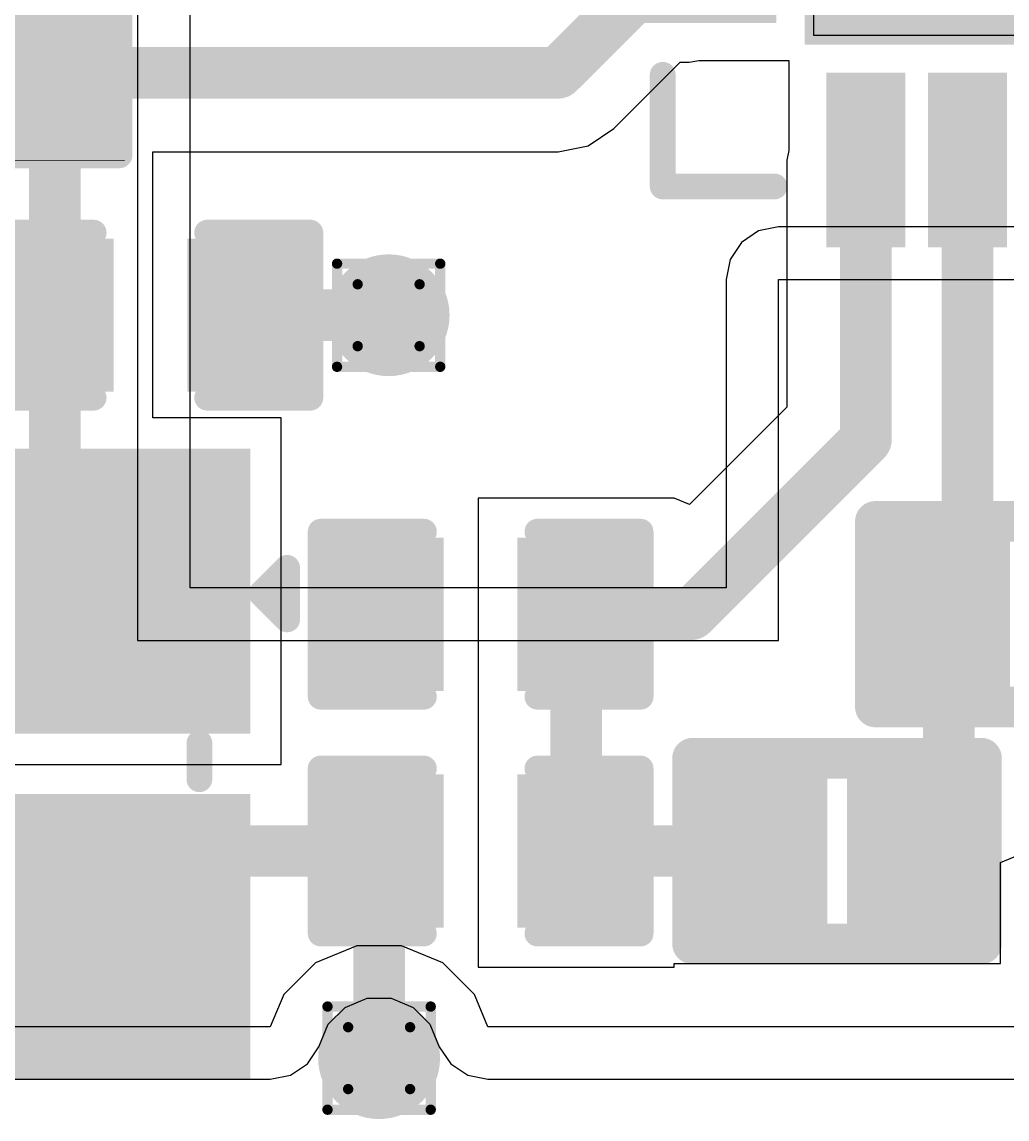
# Model space of a CAD drawing. Header units: inches. Extents: x 0 to 355, y -10 to 78.
# Drawn here: x 33.26 to 38.11, y 2.55 to 7.95 of the extents above; entities that cross this region are included whole.
import ezdxf

# ---------------------------------------------------------------- set-up
doc = ezdxf.new("R2010")
doc.units = ezdxf.units.IN
for name, color, linetype in [('Bottom Layer', 5, 'Continuous'), ('Bottom Solder', 6, 'Continuous'), ('Drill Drawing', 1, 'Continuous'), ('Pad Holes', 156, 'Continuous'), ('Top Layer', 1, 'Continuous'), ('Top Overlay', 2, 'Continuous'), ('Top Paste', 8, 'Continuous'), ('Top Solder', 216, 'Continuous'), ('Via Holes', 16, 'Continuous')]:
    doc.layers.add(name, color=color, linetype=linetype)

# ---------------------------------------------------------------- blocks, each defined once
blk = doc.blocks.new('SMD3225_4P_16')
at = {"layer": 'Top Layer'}
for points in [[(-1.80000021, 1.45000091), (-0.4000004699999999, 1.45000091), (-0.4000004699999999, 0.25000077), (-1.80000021, 0.25000077)], [(0.4000004699999999, 1.45000091), (1.80000021, 1.45000091), (1.80000021, 0.25000077), (0.4000004699999999, 0.25000077)], [(-1.80000021, -0.24999823), (-0.4000004699999999, -0.24999823), (-0.4000004699999999, -1.44999837), (-1.80000021, -1.44999837)], [(0.4000004699999999, -0.24999823), (1.80000021, -0.24999823), (1.80000021, -1.44999837), (0.4000004699999999, -1.44999837)]]:
    blk.add_hatch(color=1, dxfattribs=at).paths.add_polyline_path(points)
at = {"layer": 'Top Paste'}
for points in [[(-1.80000021, 1.45000091), (-0.4000004699999999, 1.45000091), (-0.4000004699999999, 0.25000077), (-1.80000021, 0.25000077)], [(0.4000004699999999, 1.45000091), (1.80000021, 1.45000091), (1.80000021, 0.25000077), (0.4000004699999999, 0.25000077)], [(-1.80000021, -0.24999823), (-0.4000004699999999, -0.24999823), (-0.4000004699999999, -1.44999837), (-1.80000021, -1.44999837)], [(0.4000004699999999, -0.24999823), (1.80000021, -0.24999823), (1.80000021, -1.44999837), (0.4000004699999999, -1.44999837)]]:
    blk.add_hatch(color=8, dxfattribs=at).paths.add_polyline_path(points)
at = {"layer": 'Top Solder'}
for points in [[(-1.90160021, 1.55160091), (-0.29840047, 1.55160091), (-0.29840047, 0.14840077), (-1.90160021, 0.14840077)], [(0.29840047, 1.55160091), (1.90160021, 1.55160091), (1.90160021, 0.14840077), (0.29840047, 0.14840077)], [(-1.90160021, -0.14839823), (-0.29840047, -0.14839823), (-0.29840047, -1.55159837), (-1.90160021, -1.55159837)], [(0.29840047, -0.14839823), (1.90160021, -0.14839823), (1.90160021, -1.55159837), (0.29840047, -1.55159837)]]:
    blk.add_hatch(color=216, dxfattribs=at).paths.add_polyline_path(points)
at = {"layer": 'Top Overlay', "const_width": 0.127}
for points in [[(0.1778, 1.2954), (-0.2032, 1.2954)], [(-1.651, 0.0762), (-1.651, -0.1016)], [(1.651, 0.0762), (1.651, -0.1016)], [(-2.0828, -0.7111999999999999), (-2.0828, -0.9652)], [(-1.9558, -0.8382), (-2.0828, -0.7111999999999999)], [(-1.9558, -0.8382), (-2.0828, -0.9652)], [(0.1778, -1.29539746), (-0.2032, -1.29539746)]]:
    blk.add_lwpolyline(points, dxfattribs=at)
at = {"layer": 'Top Overlay', "const_width": 0.0635}
for points in [[(-0.23495, 1.2954, 1), (-0.17145, 1.2954, 1)], [(0.14605, 1.2954, 1), (0.20955, 1.2954, 1)], [(-1.68275, 0.0762, 1), (-1.61925, 0.0762, 1)], [(1.61925, 0.0762, 1), (1.68275, 0.0762, 1)], [(-1.68275, -0.1016, 1), (-1.61925, -0.1016, 1)], [(1.61925, -0.1016, 1), (1.68275, -0.1016, 1)], [(-2.11455, -0.7111999999999999, 1), (-2.05105, -0.7111999999999999, 1)], [(-2.11455, -0.7111999999999999, 1), (-2.05105, -0.7111999999999999, 1)], [(-1.98755, -0.8382, 1), (-1.92405, -0.8382, 1)], [(-1.98755, -0.8382, 1), (-1.92405, -0.8382, 1)], [(-2.11455, -0.9652, 1), (-2.05105, -0.9652, 1)], [(-2.11455, -0.9652, 1), (-2.05105, -0.9652, 1)], [(-0.23495, -1.29539746, 1), (-0.17145, -1.29539746, 1)], [(0.14605, -1.29539746, 1), (0.20955, -1.29539746, 1)]]:
    blk.add_lwpolyline(points, format="xyb", close=True, dxfattribs=at)
blk = doc.blocks.new('20_QFN__4_4__18')
at = {"layer": 'Bottom Layer'}
h = blk.add_hatch(color=5, dxfattribs=at)
edge = h.paths.add_edge_path()
edge.add_arc((0, 0.9499980999999998), 0.1999996, 0, 360)
h = blk.add_hatch(color=5, dxfattribs=at)
edge = h.paths.add_edge_path()
edge.add_arc((-0.9499980999999998, 2.54e-06), 0.1999996, 0, 360)
h = blk.add_hatch(color=5, dxfattribs=at)
edge = h.paths.add_edge_path()
edge.add_arc((0, 0), 0.1999996, 0, 360)
h = blk.add_hatch(color=5, dxfattribs=at)
edge = h.paths.add_edge_path()
edge.add_arc((0.9499980999999998, 0), 0.1999996, 0, 360)
h = blk.add_hatch(color=5, dxfattribs=at)
edge = h.paths.add_edge_path()
edge.add_arc((0, -0.94999556), 0.1999996, 0, 360)
at = {"layer": 'Bottom Solder'}
h = blk.add_hatch(color=6, dxfattribs=at)
edge = h.paths.add_edge_path()
edge.add_arc((0, 0.9499980999999998), 0.3015996, 0, 360)
h = blk.add_hatch(color=6, dxfattribs=at)
edge = h.paths.add_edge_path()
edge.add_arc((-0.9499980999999998, 2.54e-06), 0.3015996, 0, 360)
h = blk.add_hatch(color=6, dxfattribs=at)
edge = h.paths.add_edge_path()
edge.add_arc((0, 0), 0.3015996, 0, 360)
h = blk.add_hatch(color=6, dxfattribs=at)
edge = h.paths.add_edge_path()
edge.add_arc((0.9499980999999998, 0), 0.3015996, 0, 360)
h = blk.add_hatch(color=6, dxfattribs=at)
edge = h.paths.add_edge_path()
edge.add_arc((0, -0.94999556), 0.3015996, 0, 360)
at = {"layer": 'Pad Holes'}
h = blk.add_hatch(color=7, dxfattribs=at)
edge = h.paths.add_edge_path()
edge.add_arc((0, 0.9499980999999998), 0.0999998, 0, 360)
h = blk.add_hatch(color=7, dxfattribs=at)
edge = h.paths.add_edge_path()
edge.add_arc((-0.9499980999999998, 2.54e-06), 0.0999998, 0, 360)
h = blk.add_hatch(color=7, dxfattribs=at)
edge = h.paths.add_edge_path()
edge.add_arc((0, 0), 0.0999998, 0, 360)
h = blk.add_hatch(color=7, dxfattribs=at)
edge = h.paths.add_edge_path()
edge.add_arc((0.9499980999999998, 0), 0.0999998, 0, 360)
h = blk.add_hatch(color=7, dxfattribs=at)
edge = h.paths.add_edge_path()
edge.add_arc((0, -0.94999556), 0.0999998, 0, 360)
at = {"layer": 'Top Layer'}
for points in [[(-1.12500029, 1.51000079), (-1.12500029, 2.23000189), (-0.8750007900000001, 2.23000189), (-0.8750007900000001, 1.51000079)], [(-0.6249987499999998, 1.51000079), (-0.62499875, 2.23000189), (-0.3749992500000001, 2.23000189), (-0.3749992499999999, 1.51000079)], [(-0.1249997499999999, 1.51000079), (-0.1249997500000001, 2.23000189), (0.1249997499999999, 2.23000189), (0.1249997500000001, 1.51000079)], [(0.3749992500000001, 1.51000079), (0.3749992499999999, 2.23000189), (0.6249987499999998, 2.23000189), (0.62499875, 1.51000079)], [(0.8750007900000001, 1.51000079), (0.8750007900000001, 2.23000189), (1.12500029, 2.23000189), (1.12500029, 1.51000079)], [(-1.20000014, 1.20000268), (1.20000014, 1.20000268), (1.20000014, -1.1999976), (-1.20000014, -1.1999976)], [(-2.22999935, 1.12500283), (-1.50999825, 1.12500283), (-1.50999825, 0.87500333), (-2.22999935, 0.87500333)], [(1.50999825, 1.12500283), (2.22999935, 1.12500283), (2.22999935, 0.87500333), (1.50999825, 0.87500333)], [(-2.22999935, 0.6250012899999999), (-1.50999825, 0.6250012899999999), (-1.50999825, 0.37500179), (-2.22999935, 0.37500179)], [(1.50999825, 0.6250012899999999), (2.22999935, 0.6250012899999999), (2.22999935, 0.37500179), (1.50999825, 0.37500179)], [(-2.22999935, 0.12500229), (-1.50999825, 0.12500229), (-1.50999825, -0.12499721), (-2.22999935, -0.12499721)], [(1.50999825, 0.12500229), (2.22999935, 0.12500229), (2.22999935, -0.12499721), (1.50999825, -0.12499721)], [(-2.22999935, -0.37499671), (-1.50999825, -0.37499671), (-1.50999825, -0.6249962099999999), (-2.22999935, -0.6249962099999999)], [(1.50999825, -0.37499671), (2.22999935, -0.37499671), (2.22999935, -0.6249962099999999), (1.50999825, -0.6249962099999999)], [(-2.22999935, -0.87499825), (-1.50999825, -0.87499825), (-1.50999825, -1.12499775), (-2.22999935, -1.12499775)], [(1.50999825, -0.87499825), (2.22999935, -0.87499825), (2.22999935, -1.12499775), (1.50999825, -1.12499775)], [(-1.12500029, -2.22999681), (-1.12500029, -1.50999571), (-0.8750007900000001, -1.50999571), (-0.8750007900000001, -2.22999681)], [(-0.6249987499999998, -2.22999681), (-0.62499875, -1.50999571), (-0.3749992500000001, -1.50999571), (-0.3749992499999999, -2.22999681)], [(-0.1249997499999999, -2.22999681), (-0.1249997500000001, -1.50999571), (0.1249997499999999, -1.50999571), (0.1249997500000001, -2.22999681)], [(0.3749992500000001, -2.22999681), (0.3749992499999999, -1.50999571), (0.6249987499999998, -1.50999571), (0.62499875, -2.22999681)], [(0.8750007900000001, -2.22999681), (0.8750007900000001, -1.50999571), (1.12500029, -1.50999571), (1.12500029, -2.22999681)]]:
    blk.add_hatch(color=1, dxfattribs=at).paths.add_polyline_path(points)
at = {"layer": 'Top Paste'}
for points in [[(-1.12500029, 1.51000079), (-1.12500029, 2.23000189), (-0.8750007900000001, 2.23000189), (-0.8750007900000001, 1.51000079)], [(-0.6249987499999998, 1.51000079), (-0.62499875, 2.23000189), (-0.3749992500000001, 2.23000189), (-0.3749992499999999, 1.51000079)], [(-0.1249997499999999, 1.51000079), (-0.1249997500000001, 2.23000189), (0.1249997499999999, 2.23000189), (0.1249997500000001, 1.51000079)], [(0.3749992500000001, 1.51000079), (0.3749992499999999, 2.23000189), (0.6249987499999998, 2.23000189), (0.62499875, 1.51000079)], [(0.8750007900000001, 1.51000079), (0.8750007900000001, 2.23000189), (1.12500029, 2.23000189), (1.12500029, 1.51000079)], [(-2.22999935, 1.12500283), (-1.50999825, 1.12500283), (-1.50999825, 0.87500333), (-2.22999935, 0.87500333)], [(1.50999825, 1.12500283), (2.22999935, 1.12500283), (2.22999935, 0.87500333), (1.50999825, 0.87500333)], [(-2.22999935, 0.6250012899999999), (-1.50999825, 0.6250012899999999), (-1.50999825, 0.37500179), (-2.22999935, 0.37500179)], [(1.50999825, 0.6250012899999999), (2.22999935, 0.6250012899999999), (2.22999935, 0.37500179), (1.50999825, 0.37500179)], [(-2.22999935, 0.12500229), (-1.50999825, 0.12500229), (-1.50999825, -0.12499721), (-2.22999935, -0.12499721)], [(1.50999825, 0.12500229), (2.22999935, 0.12500229), (2.22999935, -0.12499721), (1.50999825, -0.12499721)], [(-2.22999935, -0.37499671), (-1.50999825, -0.37499671), (-1.50999825, -0.6249962099999999), (-2.22999935, -0.6249962099999999)], [(1.50999825, -0.37499671), (2.22999935, -0.37499671), (2.22999935, -0.6249962099999999), (1.50999825, -0.6249962099999999)], [(-2.22999935, -0.87499825), (-1.50999825, -0.87499825), (-1.50999825, -1.12499775), (-2.22999935, -1.12499775)], [(1.50999825, -0.87499825), (2.22999935, -0.87499825), (2.22999935, -1.12499775), (1.50999825, -1.12499775)], [(-1.12500029, -2.22999681), (-1.12500029, -1.50999571), (-0.8750007900000001, -1.50999571), (-0.8750007900000001, -2.22999681)], [(-0.6249987499999998, -2.22999681), (-0.62499875, -1.50999571), (-0.3749992500000001, -1.50999571), (-0.3749992499999999, -2.22999681)], [(-0.1249997499999999, -2.22999681), (-0.1249997500000001, -1.50999571), (0.1249997499999999, -1.50999571), (0.1249997500000001, -2.22999681)], [(0.3749992500000001, -2.22999681), (0.3749992499999999, -1.50999571), (0.6249987499999998, -1.50999571), (0.62499875, -2.22999681)], [(0.8750007900000001, -2.22999681), (0.8750007900000001, -1.50999571), (1.12500029, -1.50999571), (1.12500029, -2.22999681)]]:
    blk.add_hatch(color=8, dxfattribs=at).paths.add_polyline_path(points)
at = {"layer": 'Top Solder'}
for points in [[(-1.19500015, 1.44000093), (-1.19500015, 2.30000175), (-0.8050009299999998, 2.30000175), (-0.8050009299999998, 1.44000093)], [(-0.69499861, 1.44000093), (-0.69499861, 2.30000175), (-0.30499939, 2.30000175), (-0.3049993899999999, 1.44000093)], [(-0.1949996099999999, 1.44000093), (-0.1949996100000001, 2.30000175), (0.1949996099999999, 2.30000175), (0.1949996100000001, 1.44000093)], [(0.30499939, 1.44000093), (0.3049993899999999, 2.30000175), (0.69499861, 2.30000175), (0.69499861, 1.44000093)], [(0.8050009299999998, 1.44000093), (0.8050009299999998, 2.30000175), (1.19500015, 2.30000175), (1.19500015, 1.44000093)], [(-1.30160014, 1.30160268), (1.30160014, 1.30160268), (1.30160014, -1.3015976), (-1.30160014, -1.3015976)], [(-2.29999921, 1.19500269), (-1.43999839, 1.19500269), (-1.43999839, 0.8050034699999999), (-2.29999921, 0.8050034699999999)], [(1.43999839, 1.19500269), (2.29999921, 1.19500269), (2.29999921, 0.8050034699999999), (1.43999839, 0.8050034699999999)], [(-2.29999921, 0.69500115), (-1.43999839, 0.69500115), (-1.43999839, 0.30500193), (-2.29999921, 0.30500193)], [(1.43999839, 0.69500115), (2.29999921, 0.69500115), (2.29999921, 0.30500193), (1.43999839, 0.30500193)], [(-2.29999921, 0.19500215), (-1.43999839, 0.19500215), (-1.43999839, -0.19499707), (-2.29999921, -0.19499707)], [(1.43999839, 0.19500215), (2.29999921, 0.19500215), (2.29999921, -0.19499707), (1.43999839, -0.19499707)], [(-2.29999921, -0.30499685), (-1.43999839, -0.30499685), (-1.43999839, -0.69499607), (-2.29999921, -0.69499607)], [(1.43999839, -0.30499685), (2.29999921, -0.30499685), (2.29999921, -0.69499607), (1.43999839, -0.69499607)], [(-2.29999921, -0.80499839), (-1.43999839, -0.80499839), (-1.43999839, -1.19499761), (-2.29999921, -1.19499761)], [(1.43999839, -0.80499839), (2.29999921, -0.80499839), (2.29999921, -1.19499761), (1.43999839, -1.19499761)], [(-1.19500015, -2.29999667), (-1.19500015, -1.43999585), (-0.8050009299999998, -1.43999585), (-0.8050009299999998, -2.29999667)], [(-0.69499861, -2.29999667), (-0.69499861, -1.43999585), (-0.30499939, -1.43999585), (-0.3049993899999999, -2.29999667)], [(-0.1949996099999999, -2.29999667), (-0.1949996100000001, -1.43999585), (0.1949996099999999, -1.43999585), (0.1949996100000001, -2.29999667)], [(0.30499939, -2.29999667), (0.3049993899999999, -1.43999585), (0.69499861, -1.43999585), (0.69499861, -2.29999667)], [(0.8050009299999998, -2.29999667), (0.8050009299999998, -1.43999585), (1.19500015, -1.43999585), (1.19500015, -2.29999667)]]:
    blk.add_hatch(color=216, dxfattribs=at).paths.add_polyline_path(points)
h = blk.add_hatch(color=216, dxfattribs=at)
edge = h.paths.add_edge_path()
edge.add_arc((0, 0.9499980999999998), 0.1016, 0, 360)
h = blk.add_hatch(color=216, dxfattribs=at)
edge = h.paths.add_edge_path()
edge.add_arc((-0.9499980999999998, 2.54e-06), 0.1016, 0, 360)
h = blk.add_hatch(color=216, dxfattribs=at)
edge = h.paths.add_edge_path()
edge.add_arc((0, 0), 0.1016, 0, 360)
h = blk.add_hatch(color=216, dxfattribs=at)
edge = h.paths.add_edge_path()
edge.add_arc((0.9499980999999998, 0), 0.1016, 0, 360)
h = blk.add_hatch(color=216, dxfattribs=at)
edge = h.paths.add_edge_path()
edge.add_arc((0, -0.94999556), 0.1016, 0, 360)
at = {"layer": 'Top Overlay', "const_width": 0.127}
for points in [[(-1.44999964, 2.00000362), (-2.00000108, 2.00000362)], [(-2.00000108, 1.45000218), (-2.00000108, 2.00000362)], [(2.00000108, 2.00000362), (1.44999964, 2.00000362)], [(2.00000108, 1.45000218), (2.00000108, 2.00000362)], [(-2.5049988, 0.8730030799999998), (-2.5049988, 1.12700308)], [(-2.3779988, 1.00000308), (-2.5049988, 1.12700308)], [(-2.5049988, 0.8730030799999998), (-2.3779988, 1.00000308)], [(-2.00000108, -1.99999854), (-2.00000108, -1.4499971)], [(2.00000108, -1.99999854), (2.00000108, -1.4499971)], [(-1.44999964, -1.99999854), (-2.00000108, -1.99999854)], [(2.00000108, -1.99999854), (1.44999964, -1.99999854)]]:
    blk.add_lwpolyline(points, dxfattribs=at)
at = {"layer": 'Top Overlay', "const_width": 0.0635}
for points in [[(-2.03175108, 2.00000362, 1), (-1.96825108, 2.00000362, 1)], [(-2.03175108, 2.00000362, 1), (-1.96825108, 2.00000362, 1)], [(-1.48174964, 2.00000362, 1), (-1.41824964, 2.00000362, 1)], [(1.41824964, 2.00000362, 1), (1.48174964, 2.00000362, 1)], [(1.96825108, 2.00000362, 1), (2.03175108, 2.00000362, 1)], [(1.96825108, 2.00000362, 1), (2.03175108, 2.00000362, 1)], [(-2.03175108, 1.45000218, 1), (-1.96825108, 1.45000218, 1)], [(1.96825108, 1.45000218, 1), (2.03175108, 1.45000218, 1)], [(-2.5367488, 1.12700308, 1), (-2.4732488, 1.12700308, 1)], [(-2.5367488, 1.12700308, 1), (-2.4732488, 1.12700308, 1)], [(-2.4097488, 1.00000308, 1), (-2.3462488, 1.00000308, 1)], [(-2.4097488, 1.00000308, 1), (-2.3462488, 1.00000308, 1)], [(-2.5367488, 0.8730030799999998, 1), (-2.4732488, 0.8730030799999998, 1)], [(-2.5367488, 0.8730030799999998, 1), (-2.4732488, 0.8730030799999998, 1)], [(-2.03175108, -1.4499971, 1), (-1.96825108, -1.4499971, 1)], [(1.96825108, -1.4499971, 1), (2.03175108, -1.4499971, 1)], [(-2.03175108, -1.99999854, 1), (-1.96825108, -1.99999854, 1)], [(-2.03175108, -1.99999854, 1), (-1.96825108, -1.99999854, 1)], [(-1.48174964, -1.99999854, 1), (-1.41824964, -1.99999854, 1)], [(1.41824964, -1.99999854, 1), (1.48174964, -1.99999854, 1)], [(1.96825108, -1.99999854, 1), (2.03175108, -1.99999854, 1)], [(1.96825108, -1.99999854, 1), (2.03175108, -1.99999854, 1)]]:
    blk.add_lwpolyline(points, format="xyb", close=True, dxfattribs=at)
blk = doc.blocks.new('R___0402_47')
at = {"layer": 'Top Layer'}
for points in [[(-0.6985, -0.3175), (-0.6985, 0.3175), (-0.2412999999999999, 0.3175), (-0.2413, -0.3175)], [(0.2412999999999999, -0.3175), (0.2413, 0.3175), (0.6985, 0.3175), (0.6985, -0.3175)]]:
    blk.add_hatch(color=1, dxfattribs=at).paths.add_polyline_path(points)
at = {"layer": 'Top Paste'}
for points in [[(-0.6985, -0.3175), (-0.6985, 0.3175), (-0.2412999999999999, 0.3175), (-0.2413, -0.3175)], [(0.2412999999999999, -0.3175), (0.2413, 0.3175), (0.6985, 0.3175), (0.6985, -0.3175)]]:
    blk.add_hatch(color=8, dxfattribs=at).paths.add_polyline_path(points)
at = {"layer": 'Top Solder'}
for points in [[(-0.75350116, -0.37250116), (-0.75350116, 0.37250116), (-0.1862988399999999, 0.37250116), (-0.18629884, -0.37250116)], [(0.1862988399999999, -0.37250116), (0.18629884, 0.37250116), (0.75350116, 0.37250116), (0.75350116, -0.37250116)]]:
    blk.add_hatch(color=216, dxfattribs=at).paths.add_polyline_path(points)
at = {"layer": 'Top Overlay'}
for points, const_width in [([(-0.7874, -0.4064), (-0.7874, 0.4064)], 0.127), ([(-0.7874, 0.4064), (0.7874, 0.4064)], 0.127), ([(0.7874, -0.4064), (0.7874, 0.4064)], 0.127), ([(-0.7874, -0.4064), (0.7874, -0.4064)], 0.127), ([(-0.8128, -0.4318), (0.8128, -0.4318)], 0.0032258)]:
    blk.add_lwpolyline(points, dxfattribs=dict(at, const_width=const_width))
for points, const_width in [([(-0.8191499999999999, 0.4064, 1), (-0.7556499999999999, 0.4064, 1)], 0.0635), ([(-0.8191499999999999, 0.4064, 1), (-0.7556499999999999, 0.4064, 1)], 0.0635), ([(0.7556499999999999, 0.4064, 1), (0.8191499999999999, 0.4064, 1)], 0.0635), ([(0.7556499999999999, 0.4064, 1), (0.8191499999999999, 0.4064, 1)], 0.0635), ([(-0.8191499999999999, -0.4064, 1), (-0.7556499999999999, -0.4064, 1)], 0.0635), ([(-0.8191499999999999, -0.4064, 1), (-0.7556499999999999, -0.4064, 1)], 0.0635), ([(0.7556499999999999, -0.4064, 1), (0.8191499999999999, -0.4064, 1)], 0.0635), ([(0.7556499999999999, -0.4064, 1), (0.8191499999999999, -0.4064, 1)], 0.0635), ([(-0.81360518, -0.4318, 1), (-0.8119948199999999, -0.4318, 1)], 0.0016129), ([(0.8119948199999999, -0.4318, 1), (0.81360518, -0.4318, 1)], 0.0016129)]:
    blk.add_lwpolyline(points, format="xyb", close=True, dxfattribs=dict(at, const_width=const_width))
blk = doc.blocks.new('IND_0402_72')
at = {"layer": 'Top Layer'}
for points in [[(-0.5499989, 0.2999994), (-0.1499997, 0.2999994), (-0.1499997, -0.2999994), (-0.5499989, -0.2999994)], [(0.15000224, 0.2999994), (0.55000144, 0.2999994), (0.55000144, -0.2999994), (0.15000224, -0.2999994)]]:
    blk.add_hatch(color=1, dxfattribs=at).paths.add_polyline_path(points)
at = {"layer": 'Top Paste'}
for points in [[(-0.5499989, 0.2999994), (-0.1499997, 0.2999994), (-0.1499997, -0.2999994), (-0.5499989, -0.2999994)], [(0.15000224, 0.2999994), (0.55000144, 0.2999994), (0.55000144, -0.2999994), (0.15000224, -0.2999994)]]:
    blk.add_hatch(color=8, dxfattribs=at).paths.add_polyline_path(points)
at = {"layer": 'Top Solder'}
for points in [[(-0.6515989, 0.4015993999999999), (-0.0483997, 0.4015993999999999), (-0.0483997, -0.4015993999999999), (-0.6515989, -0.4015993999999999)], [(0.04840224, 0.4015993999999999), (0.65160144, 0.4015993999999999), (0.65160144, -0.4015993999999999), (0.04840224, -0.4015993999999999)]]:
    blk.add_hatch(color=216, dxfattribs=at).paths.add_polyline_path(points)
at = {"layer": 'Top Overlay', "const_width": 0.1999996}
for points in [[(-0.7111999999999999, 0.4571999999999999), (-0.7111999999999999, -0.4571999999999999)], [(-0.3048, 0.4571999999999999), (-0.7111999999999999, 0.4571999999999999)], [(0.7111999999999999, 0.4571999999999999), (-0.3048, 0.4571999999999999)], [(0.7111999999999999, 0.4571999999999999), (0.7111999999999999, -0.4571999999999999)], [(-0.3048, -0.4571999999999999), (-0.7111999999999999, -0.4571999999999999)], [(0.7111999999999999, -0.4571999999999999), (-0.3048, -0.4571999999999999)]]:
    blk.add_lwpolyline(points, dxfattribs=at)
at = {"layer": 'Top Overlay', "const_width": 0.0999998}
for points in [[(-0.7611998999999999, 0.4571999999999999, 1), (-0.6612001, 0.4571999999999999, 1)], [(-0.7611998999999999, 0.4571999999999999, 1), (-0.6612001, 0.4571999999999999, 1)], [(-0.3547999, 0.4571999999999999, 1), (-0.2548001, 0.4571999999999999, 1)], [(-0.3547999, 0.4571999999999999, 1), (-0.2548001, 0.4571999999999999, 1)], [(0.6612001, 0.4571999999999999, 1), (0.7611998999999999, 0.4571999999999999, 1)], [(0.6612001, 0.4571999999999999, 1), (0.7611998999999999, 0.4571999999999999, 1)], [(-0.7611998999999999, -0.4571999999999999, 1), (-0.6612001, -0.4571999999999999, 1)], [(-0.7611998999999999, -0.4571999999999999, 1), (-0.6612001, -0.4571999999999999, 1)], [(-0.3547999, -0.4571999999999999, 1), (-0.2548001, -0.4571999999999999, 1)], [(-0.3547999, -0.4571999999999999, 1), (-0.2548001, -0.4571999999999999, 1)], [(0.6612001, -0.4571999999999999, 1), (0.7611998999999999, -0.4571999999999999, 1)], [(0.6612001, -0.4571999999999999, 1), (0.7611998999999999, -0.4571999999999999, 1)]]:
    blk.add_lwpolyline(points, format="xyb", close=True, dxfattribs=at)
blk = doc.blocks.new('IND_0402_73')
at = {"layer": 'Top Layer'}
for points in [[(-0.5499989, 0.2999994), (-0.1499997, 0.2999994), (-0.1499997, -0.2999994), (-0.5499989, -0.2999994)], [(0.15000224, 0.2999994), (0.55000144, 0.2999994), (0.55000144, -0.2999994), (0.15000224, -0.2999994)]]:
    blk.add_hatch(color=1, dxfattribs=at).paths.add_polyline_path(points)
at = {"layer": 'Top Paste'}
for points in [[(-0.5499989, 0.2999994), (-0.1499997, 0.2999994), (-0.1499997, -0.2999994), (-0.5499989, -0.2999994)], [(0.15000224, 0.2999994), (0.55000144, 0.2999994), (0.55000144, -0.2999994), (0.15000224, -0.2999994)]]:
    blk.add_hatch(color=8, dxfattribs=at).paths.add_polyline_path(points)
at = {"layer": 'Top Solder'}
for points in [[(-0.6515989, 0.4015993999999999), (-0.0483997, 0.4015993999999999), (-0.0483997, -0.4015993999999999), (-0.6515989, -0.4015993999999999)], [(0.04840224, 0.4015993999999999), (0.65160144, 0.4015993999999999), (0.65160144, -0.4015993999999999), (0.04840224, -0.4015993999999999)]]:
    blk.add_hatch(color=216, dxfattribs=at).paths.add_polyline_path(points)
at = {"layer": 'Top Overlay', "const_width": 0.1999996}
for points in [[(-0.7111999999999999, 0.4571999999999999), (-0.7111999999999999, -0.4571999999999999)], [(-0.3048, 0.4571999999999999), (-0.7111999999999999, 0.4571999999999999)], [(0.7111999999999999, 0.4571999999999999), (-0.3048, 0.4571999999999999)], [(0.7111999999999999, 0.4571999999999999), (0.7111999999999999, -0.4571999999999999)], [(-0.3048, -0.4571999999999999), (-0.7111999999999999, -0.4571999999999999)], [(0.7111999999999999, -0.4571999999999999), (-0.3048, -0.4571999999999999)]]:
    blk.add_lwpolyline(points, dxfattribs=at)
at = {"layer": 'Top Overlay', "const_width": 0.0999998}
for points in [[(-0.7611998999999999, 0.4571999999999999, 1), (-0.6612001, 0.4571999999999999, 1)], [(-0.7611998999999999, 0.4571999999999999, 1), (-0.6612001, 0.4571999999999999, 1)], [(-0.3547999, 0.4571999999999999, 1), (-0.2548001, 0.4571999999999999, 1)], [(-0.3547999, 0.4571999999999999, 1), (-0.2548001, 0.4571999999999999, 1)], [(0.6612001, 0.4571999999999999, 1), (0.7611998999999999, 0.4571999999999999, 1)], [(0.6612001, 0.4571999999999999, 1), (0.7611998999999999, 0.4571999999999999, 1)], [(-0.7611998999999999, -0.4571999999999999, 1), (-0.6612001, -0.4571999999999999, 1)], [(-0.7611998999999999, -0.4571999999999999, 1), (-0.6612001, -0.4571999999999999, 1)], [(-0.3547999, -0.4571999999999999, 1), (-0.2548001, -0.4571999999999999, 1)], [(-0.3547999, -0.4571999999999999, 1), (-0.2548001, -0.4571999999999999, 1)], [(0.6612001, -0.4571999999999999, 1), (0.7611998999999999, -0.4571999999999999, 1)], [(0.6612001, -0.4571999999999999, 1), (0.7611998999999999, -0.4571999999999999, 1)]]:
    blk.add_lwpolyline(points, format="xyb", close=True, dxfattribs=at)
blk = doc.blocks.new('C___0402_96')
at = {"layer": 'Top Layer'}
for points in [[(-0.6985, -0.3175), (-0.6985, 0.3175), (-0.2412999999999999, 0.3175), (-0.2413, -0.3175)], [(0.2412999999999999, -0.3175), (0.2413, 0.3175), (0.6985, 0.3175), (0.6985, -0.3175)]]:
    blk.add_hatch(color=1, dxfattribs=at).paths.add_polyline_path(points)
at = {"layer": 'Top Paste'}
for points in [[(-0.6985, -0.3175), (-0.6985, 0.3175), (-0.2412999999999999, 0.3175), (-0.2413, -0.3175)], [(0.2412999999999999, -0.3175), (0.2413, 0.3175), (0.6985, 0.3175), (0.6985, -0.3175)]]:
    blk.add_hatch(color=8, dxfattribs=at).paths.add_polyline_path(points)
at = {"layer": 'Top Solder'}
for points in [[(-0.7584998799999999, -0.37749988), (-0.7584998799999999, 0.37749988), (-0.18130012, 0.37749988), (-0.18130012, -0.37749988)], [(0.18130012, -0.37749988), (0.18130012, 0.37749988), (0.7584998799999999, 0.37749988), (0.7584998799999999, -0.37749988)]]:
    blk.add_hatch(color=216, dxfattribs=at).paths.add_polyline_path(points)
at = {"layer": 'Top Overlay', "const_width": 0.127}
for points in [[(-0.7874, 0.4064), (-0.2794, 0.4064)], [(-0.7874, -0.4064), (-0.7874, 0.4064)], [(0.2794, 0.4064), (0.7874, 0.4064)], [(0.7874, -0.4064), (0.7874, 0.4064)], [(-0.7874, -0.4064), (-0.2794, -0.4064)], [(0.2794, -0.4064), (0.7874, -0.4064)]]:
    blk.add_lwpolyline(points, dxfattribs=at)
at = {"layer": 'Top Overlay', "const_width": 0.0635}
for points in [[(-0.8191499999999999, 0.4064, 1), (-0.7556499999999999, 0.4064, 1)], [(-0.8191499999999999, 0.4064, 1), (-0.7556499999999999, 0.4064, 1)], [(-0.31115, 0.4064, 1), (-0.24765, 0.4064, 1)], [(0.24765, 0.4064, 1), (0.31115, 0.4064, 1)], [(0.7556499999999999, 0.4064, 1), (0.8191499999999999, 0.4064, 1)], [(0.7556499999999999, 0.4064, 1), (0.8191499999999999, 0.4064, 1)], [(-0.8191499999999999, -0.4064, 1), (-0.7556499999999999, -0.4064, 1)], [(-0.8191499999999999, -0.4064, 1), (-0.7556499999999999, -0.4064, 1)], [(-0.31115, -0.4064, 1), (-0.24765, -0.4064, 1)], [(0.24765, -0.4064, 1), (0.31115, -0.4064, 1)], [(0.7556499999999999, -0.4064, 1), (0.8191499999999999, -0.4064, 1)], [(0.7556499999999999, -0.4064, 1), (0.8191499999999999, -0.4064, 1)]]:
    blk.add_lwpolyline(points, format="xyb", close=True, dxfattribs=at)
blk = doc.blocks.new('C___0402_99')
at = {"layer": 'Top Layer'}
for points in [[(-0.6985, -0.3175), (-0.6985, 0.3175), (-0.2412999999999999, 0.3175), (-0.2413, -0.3175)], [(0.2412999999999999, -0.3175), (0.2413, 0.3175), (0.6985, 0.3175), (0.6985, -0.3175)]]:
    blk.add_hatch(color=1, dxfattribs=at).paths.add_polyline_path(points)
at = {"layer": 'Top Paste'}
for points in [[(-0.6985, -0.3175), (-0.6985, 0.3175), (-0.2412999999999999, 0.3175), (-0.2413, -0.3175)], [(0.2412999999999999, -0.3175), (0.2413, 0.3175), (0.6985, 0.3175), (0.6985, -0.3175)]]:
    blk.add_hatch(color=8, dxfattribs=at).paths.add_polyline_path(points)
at = {"layer": 'Top Solder'}
for points in [[(-0.7584998799999999, -0.37749988), (-0.7584998799999999, 0.37749988), (-0.18130012, 0.37749988), (-0.18130012, -0.37749988)], [(0.18130012, -0.37749988), (0.18130012, 0.37749988), (0.7584998799999999, 0.37749988), (0.7584998799999999, -0.37749988)]]:
    blk.add_hatch(color=216, dxfattribs=at).paths.add_polyline_path(points)
at = {"layer": 'Top Overlay', "const_width": 0.127}
for points in [[(-0.7874, 0.4064), (-0.2794, 0.4064)], [(-0.7874, -0.4064), (-0.7874, 0.4064)], [(0.2794, 0.4064), (0.7874, 0.4064)], [(0.7874, -0.4064), (0.7874, 0.4064)], [(-0.7874, -0.4064), (-0.2794, -0.4064)], [(0.2794, -0.4064), (0.7874, -0.4064)]]:
    blk.add_lwpolyline(points, dxfattribs=at)
at = {"layer": 'Top Overlay', "const_width": 0.0635}
for points in [[(-0.8191499999999999, 0.4064, 1), (-0.7556499999999999, 0.4064, 1)], [(-0.8191499999999999, 0.4064, 1), (-0.7556499999999999, 0.4064, 1)], [(-0.31115, 0.4064, 1), (-0.24765, 0.4064, 1)], [(0.24765, 0.4064, 1), (0.31115, 0.4064, 1)], [(0.7556499999999999, 0.4064, 1), (0.8191499999999999, 0.4064, 1)], [(0.7556499999999999, 0.4064, 1), (0.8191499999999999, 0.4064, 1)], [(-0.8191499999999999, -0.4064, 1), (-0.7556499999999999, -0.4064, 1)], [(-0.8191499999999999, -0.4064, 1), (-0.7556499999999999, -0.4064, 1)], [(-0.31115, -0.4064, 1), (-0.24765, -0.4064, 1)], [(0.24765, -0.4064, 1), (0.31115, -0.4064, 1)], [(0.7556499999999999, -0.4064, 1), (0.8191499999999999, -0.4064, 1)], [(0.7556499999999999, -0.4064, 1), (0.8191499999999999, -0.4064, 1)]]:
    blk.add_lwpolyline(points, format="xyb", close=True, dxfattribs=at)
blk = doc.blocks.new('C___0402_100')
at = {"layer": 'Top Layer'}
for points in [[(-0.6985, -0.3175), (-0.6985, 0.3175), (-0.2412999999999999, 0.3175), (-0.2413, -0.3175)], [(0.2412999999999999, -0.3175), (0.2413, 0.3175), (0.6985, 0.3175), (0.6985, -0.3175)]]:
    blk.add_hatch(color=1, dxfattribs=at).paths.add_polyline_path(points)
at = {"layer": 'Top Paste'}
for points in [[(-0.6985, -0.3175), (-0.6985, 0.3175), (-0.2412999999999999, 0.3175), (-0.2413, -0.3175)], [(0.2412999999999999, -0.3175), (0.2413, 0.3175), (0.6985, 0.3175), (0.6985, -0.3175)]]:
    blk.add_hatch(color=8, dxfattribs=at).paths.add_polyline_path(points)
at = {"layer": 'Top Solder'}
for points in [[(-0.7584998799999999, -0.37749988), (-0.7584998799999999, 0.37749988), (-0.18130012, 0.37749988), (-0.18130012, -0.37749988)], [(0.18130012, -0.37749988), (0.18130012, 0.37749988), (0.7584998799999999, 0.37749988), (0.7584998799999999, -0.37749988)]]:
    blk.add_hatch(color=216, dxfattribs=at).paths.add_polyline_path(points)
at = {"layer": 'Top Overlay', "const_width": 0.127}
for points in [[(-0.7874, 0.4064), (-0.2794, 0.4064)], [(-0.7874, -0.4064), (-0.7874, 0.4064)], [(0.2794, 0.4064), (0.7874, 0.4064)], [(0.7874, -0.4064), (0.7874, 0.4064)], [(-0.7874, -0.4064), (-0.2794, -0.4064)], [(0.2794, -0.4064), (0.7874, -0.4064)]]:
    blk.add_lwpolyline(points, dxfattribs=at)
at = {"layer": 'Top Overlay', "const_width": 0.0635}
for points in [[(-0.8191499999999999, 0.4064, 1), (-0.7556499999999999, 0.4064, 1)], [(-0.8191499999999999, 0.4064, 1), (-0.7556499999999999, 0.4064, 1)], [(-0.31115, 0.4064, 1), (-0.24765, 0.4064, 1)], [(0.24765, 0.4064, 1), (0.31115, 0.4064, 1)], [(0.7556499999999999, 0.4064, 1), (0.8191499999999999, 0.4064, 1)], [(0.7556499999999999, 0.4064, 1), (0.8191499999999999, 0.4064, 1)], [(-0.8191499999999999, -0.4064, 1), (-0.7556499999999999, -0.4064, 1)], [(-0.8191499999999999, -0.4064, 1), (-0.7556499999999999, -0.4064, 1)], [(-0.31115, -0.4064, 1), (-0.24765, -0.4064, 1)], [(0.24765, -0.4064, 1), (0.31115, -0.4064, 1)], [(0.7556499999999999, -0.4064, 1), (0.8191499999999999, -0.4064, 1)], [(0.7556499999999999, -0.4064, 1), (0.8191499999999999, -0.4064, 1)]]:
    blk.add_lwpolyline(points, format="xyb", close=True, dxfattribs=at)

msp = doc.modelspace()

# ---------------------------------------------------------------- hatches: boundary and pattern name
at = {"layer": 'Bottom Layer'}
h = msp.add_hatch(color=5, dxfattribs=at)
edge = h.paths.add_edge_path()
edge.add_arc((35.06554327999999, 6.504589479999999), 0.2999994, 0, 360)
h = msp.add_hatch(color=5, dxfattribs=at)
edge = h.paths.add_edge_path()
edge.add_arc((35.01862947999999, 2.84511242), 0.2999994, 0, 360)
at = {"layer": 'Top Layer'}
h = msp.add_hatch(color=1, dxfattribs=at)
edge = h.paths.add_edge_path()
edge.add_arc((35.06554327999999, 6.504589479999999), 0.2999994, 0, 360)
h = msp.add_hatch(color=1, dxfattribs=at)
edge = h.paths.add_edge_path()
edge.add_arc((35.01862947999999, 2.84511242), 0.2999994, 0, 360)
at = {"layer": 'Via Holes'}
h = msp.add_hatch(color=7, dxfattribs=at)
edge = h.paths.add_edge_path()
edge.add_arc((35.06554327999999, 6.504589479999999), 0.1499997, 0, 360)
h = msp.add_hatch(color=7, dxfattribs=at)
edge = h.paths.add_edge_path()
edge.add_arc((35.01862947999999, 2.84511242), 0.1499997, 0, 360)

# ---------------------------------------------------------------- linework, layer by layer
at = {"layer": 'Bottom Layer'}
for p, q in [((33.82933798, 17.42291156), (33.82932274, 4.903030579999999)), ((34.08829859999999, 5.16200644), (34.08831384, 17.42291156)), ((36.88606796, 6.91977534), (36.80204984, 6.86363626)), ((36.98517368, 6.93948828), (36.88606796, 6.91977534)), ((39.95072019999999, 6.93948828), (36.98517368, 6.93948828)), ((36.80204984, 6.86363626), (36.74591075999999, 6.779618139999999)), ((36.74591075999999, 6.779618139999999), (36.72619782, 6.680512419999999)), ((36.72619782, 6.680512419999999), (36.72619782, 5.16200644)), ((36.98517368, 4.903030579999999), (36.98517368, 6.680512419999999)), ((36.98517368, 6.680512419999999), (39.95072019999999, 6.680512419999999)), ((36.72619782, 5.16200644), (34.08829859999999, 5.16200644)), ((33.82932274, 4.903030579999999), (36.98517368, 4.903030579999999)), ((34.90843158, 3.39911182), (34.70481502, 3.31477112)), ((35.12882738, 3.39911182), (34.90843158, 3.39911182)), ((35.33244394, 3.31477112), (35.12882738, 3.39911182)), ((34.70481502, 3.31477112), (34.54897078, 3.15892688)), ((35.48828818, 3.15892688), (35.33244394, 3.31477112)), ((34.54897078, 3.15892688), (34.48302222, 2.9997146)), ((34.85151272, 3.09522114), (34.95994532, 3.14013596)), ((34.95994532, 3.14013596), (35.07731364, 3.14013596)), ((35.07731364, 3.14013596), (35.18574624, 3.09522114)), ((35.55423674, 2.9997146), (35.48828818, 3.15892688)), ((34.76852075999999, 3.01222918), (34.85151272, 3.09522114)), ((35.18574624, 3.09522114), (35.2687382, 3.01222918)), ((34.48302222, 2.9997146), (26.46030267999999, 2.9997146)), ((34.72228514, 2.90060634), (34.76852075999999, 3.01222918)), ((35.2687382, 3.01222918), (35.31497382, 2.90060888)), ((38.21472164, 2.9997146), (35.55423674, 2.9997146)), ((34.66614606, 2.81658822), (34.72228514, 2.90060634)), ((35.31497382, 2.90060888), (35.3711129, 2.81659076)), ((34.58212793999999, 2.76045168), (34.66614606, 2.81658822)), ((35.3711129, 2.81659076), (35.45513102, 2.76045168)), ((34.48301968, 2.7407362), (34.58212793999999, 2.76045168)), ((35.45513102, 2.76045168), (35.55423674, 2.74073874)), ((26.46030267999999, 2.74073874), (34.48300698, 2.74073874)), ((34.48300698, 2.74073874), (34.48301968, 2.7407362)), ((35.55423674, 2.74073874), (38.21472164, 2.74073874))]:
    msp.add_line(p, q, dxfattribs=at)
at = {"layer": 'Drill Drawing', "const_width": 0.0508}
for points in [[(34.81154328, 6.758589479999999), (35.31954328, 6.758589479999999)], [(34.81154328, 6.250589479999999), (34.81154328, 6.758589479999999)], [(35.31954328, 6.250589479999999), (35.31954328, 6.758589479999999)], [(34.91314327999999, 6.656989479999999), (35.21794327999999, 6.656989479999999)], [(34.91314327999999, 6.352189479999999), (34.91314327999999, 6.656989479999999)], [(35.21794327999999, 6.352189479999999), (35.21794327999999, 6.656989479999999)], [(34.91314327999999, 6.352189479999999), (35.21794327999999, 6.352189479999999)], [(34.81154328, 6.250589479999999), (35.31954328, 6.250589479999999)], [(34.76462948, 3.09911242), (35.27262948, 3.09911242)], [(34.76462948, 2.59111242), (34.76462948, 3.09911242)], [(35.27262948, 2.59111242), (35.27262948, 3.09911242)], [(34.86622947999999, 2.99751242), (35.17102947999999, 2.99751242)], [(34.86622947999999, 2.69271242), (34.86622947999999, 2.99751242)], [(35.17102947999999, 2.69271242), (35.17102947999999, 2.99751242)], [(34.86622947999999, 2.69271242), (35.17102947999999, 2.69271242)], [(34.76462948, 2.59111242), (35.27262948, 2.59111242)]]:
    msp.add_lwpolyline(points, dxfattribs=at)
at = {"layer": 'Drill Drawing', "const_width": 0.0254}
for points in [[(34.79884328, 6.758589479999999, 1), (34.82424328, 6.758589479999999, 1)], [(34.79884328, 6.758589479999999, 1), (34.82424328, 6.758589479999999, 1)], [(35.30684328, 6.758589479999999, 1), (35.33224328, 6.758589479999999, 1)], [(35.30684328, 6.758589479999999, 1), (35.33224328, 6.758589479999999, 1)], [(34.90044328, 6.656989479999999, 1), (34.92584328, 6.656989479999999, 1)], [(34.90044328, 6.656989479999999, 1), (34.92584328, 6.656989479999999, 1)], [(35.20524328, 6.656989479999999, 1), (35.23064328, 6.656989479999999, 1)], [(35.20524328, 6.656989479999999, 1), (35.23064328, 6.656989479999999, 1)], [(34.90044328, 6.352189479999999, 1), (34.92584328, 6.352189479999999, 1)], [(34.90044328, 6.352189479999999, 1), (34.92584328, 6.352189479999999, 1)], [(35.20524328, 6.352189479999999, 1), (35.23064328, 6.352189479999999, 1)], [(35.20524328, 6.352189479999999, 1), (35.23064328, 6.352189479999999, 1)], [(34.79884328, 6.250589479999999, 1), (34.82424328, 6.250589479999999, 1)], [(34.79884328, 6.250589479999999, 1), (34.82424328, 6.250589479999999, 1)], [(35.30684328, 6.250589479999999, 1), (35.33224328, 6.250589479999999, 1)], [(35.30684328, 6.250589479999999, 1), (35.33224328, 6.250589479999999, 1)], [(34.75192948, 3.09911242, 1), (34.77732948, 3.09911242, 1)], [(34.75192948, 3.09911242, 1), (34.77732948, 3.09911242, 1)], [(35.25992948, 3.09911242, 1), (35.28532947999999, 3.09911242, 1)], [(35.25992948, 3.09911242, 1), (35.28532947999999, 3.09911242, 1)], [(34.85352948, 2.99751242, 1), (34.87892948, 2.99751242, 1)], [(34.85352948, 2.99751242, 1), (34.87892948, 2.99751242, 1)], [(35.15832948, 2.99751242, 1), (35.18372948, 2.99751242, 1)], [(35.15832948, 2.99751242, 1), (35.18372948, 2.99751242, 1)], [(34.85352948, 2.69271242, 1), (34.87892948, 2.69271242, 1)], [(34.85352948, 2.69271242, 1), (34.87892948, 2.69271242, 1)], [(35.15832948, 2.69271242, 1), (35.18372948, 2.69271242, 1)], [(35.15832948, 2.69271242, 1), (35.18372948, 2.69271242, 1)], [(34.75192948, 2.59111242, 1), (34.77732948, 2.59111242, 1)], [(34.75192948, 2.59111242, 1), (34.77732948, 2.59111242, 1)], [(35.25992948, 2.59111242, 1), (35.28532947999999, 2.59111242, 1)], [(35.25992948, 2.59111242, 1), (35.28532947999999, 2.59111242, 1)]]:
    msp.add_lwpolyline(points, format="xyb", close=True, dxfattribs=at)
at = {"layer": 'Top Layer'}
for p, q in [((37.15872425999999, 7.882915399999999), (37.15872425999999, 9.0179144)), ((38.79372226, 7.882915399999999), (37.15872425999999, 7.882915399999999)), ((36.17410596, 7.42402884), (36.50052644, 7.75044932)), ((36.50052644, 7.75044932), (36.54472498, 7.75044932)), ((36.54472498, 7.75044932), (36.59231441999999, 7.7599159)), ((36.59231441999999, 7.7599159), (37.03572476, 7.7599159)), ((37.03572476, 7.7599159), (37.03572476, 7.31650556)), ((36.04807878, 7.339820219999999), (36.17410596, 7.42402884)), ((33.9055202, 7.12721968), (33.9055202, 7.310249539999999)), ((33.9055202, 7.310249539999999), (35.89942019999999, 7.310249539999999)), ((35.89942019999999, 7.310249539999999), (36.04807878, 7.339820219999999)), ((37.03572476, 7.31650556), (37.02625818, 7.268916119999999)), ((37.02625818, 7.268916119999999), (37.02625818, 6.051920839999999)), ((33.90552528, 7.12721968), (33.9055202, 7.12721968)), ((33.90552528, 7.076409519999999), (33.90552528, 7.12721968)), ((33.9055202, 5.999111699999999), (33.9055202, 7.076409519999999)), ((33.9055202, 7.076409519999999), (33.90552528, 7.076409519999999)), ((34.53711914, 5.999111699999999), (33.9055202, 5.999111699999999)), ((34.53711914, 4.2911141), (34.53711914, 5.999111699999999)), ((37.02625818, 6.051920839999999), (36.54646234, 5.572125)), ((36.47091766, 5.60341272), (35.5057202, 5.60341272)), ((35.5057202, 5.60341272), (35.5057202, 4.4604178)), ((36.54646234, 5.572125), (36.47091766, 5.603415259999999)), ((36.47091766, 5.603415259999999), (36.47091766, 5.60341272)), ((35.5057202, 4.4604178), (35.50571512, 4.4604178)), ((35.50571512, 4.4604178), (35.50571512, 4.436811039999999)), ((35.50571512, 4.436811039999999), (35.5057202, 4.436811039999999)), ((35.5057202, 4.436811039999999), (35.5057202, 3.29381612)), ((32.83844588, 4.2911141), (34.53711914, 4.2911141)), ((38.07671835999999, 3.8093904), (38.19238488, 3.8565709)), ((38.07671835999999, 3.31131672), (38.07671835999999, 3.8093904)), ((36.47092019999999, 3.29381612), (36.47092019999999, 3.31131672)), ((36.47092019999999, 3.31131672), (38.07671835999999, 3.31131672)), ((35.5057202, 3.29381612), (36.47092019999999, 3.29381612))]:
    msp.add_line(p, q, dxfattribs=at)
at = {"layer": 'Top Layer', "const_width": 0.254}
for points in [[(35.89942019999999, 7.6987146), (36.31172316, 8.111017559999999)], [(33.4229202, 6.5049146), (33.4229202, 7.787614599999999)], [(33.4229202, 7.6987146), (35.89942019999999, 7.6987146)], [(37.41472323999999, 5.89101438), (37.41472323999999, 7.268916119999999)], [(37.91472477999999, 5.22391894), (37.91472477999999, 7.268916119999999)], [(33.4229202, 5.305313239999999), (33.4229202, 6.5049146)], [(34.36296403999999, 6.50467076), (35.06554327999999, 6.50467076)], [(36.55562158, 5.031912719999999), (37.41472323999999, 5.89101438)], [(33.4229202, 5.305313239999999), (33.58312054, 5.1451129)], [(37.82271836, 5.131912519999999), (37.91472477999999, 5.22391894)], [(37.82271836, 5.031912719999999), (37.82271836, 5.131912519999999)], [(35.9883202, 3.86531612), (35.9883202, 5.031912719999999)], [(35.9883202, 5.031912719999999), (36.55562158, 5.031912719999999)], [(37.82271836, 4.165315519999999), (37.82271836, 5.031912719999999)], [(37.62271876, 3.96531592), (37.82271836, 4.165315519999999)], [(37.62271876, 3.86531612), (37.62271876, 3.96531592)], [(33.58312054, 3.445113759999999), (34.00332289999999, 3.86531612)], [(34.00332289999999, 3.86531612), (35.0485202, 3.86531612)], [(35.01862947999999, 3.8354254), (35.0485202, 3.86531612)], [(35.01862947999999, 2.84511242), (35.01862947999999, 3.8354254)], [(35.9883202, 3.86531612), (36.92271762, 3.86531612)]]:
    msp.add_lwpolyline(points, dxfattribs=at)
at = {"layer": 'Top Layer', "const_width": 0.127}
for points in [[(33.3594202, 7.787614599999999, 1), (33.4864202, 7.787614599999999, 1)], [(33.3594202, 7.6987146, 1), (33.4864202, 7.6987146, 1)], [(35.8359202, 7.6987146, 1), (35.9629202, 7.6987146, 1)], [(35.8359202, 7.6987146, 1), (35.9629202, 7.6987146, 1)], [(37.35122324, 7.268916119999999, 1), (37.47822324, 7.268916119999999, 1)], [(37.85122478, 7.268916119999999, 1), (37.97822478, 7.268916119999999, 1)], [(33.3594202, 6.5049146, 1), (33.4864202, 6.5049146, 1)], [(33.3594202, 6.5049146, 1), (33.4864202, 6.5049146, 1)], [(34.29946404, 6.50467076, 1), (34.42646404, 6.50467076, 1)], [(35.00204328, 6.50467076, 1), (35.12904328, 6.50467076, 1)], [(37.35122324, 5.89101438, 1), (37.47822324, 5.89101438, 1)], [(37.35122324, 5.89101438, 1), (37.47822324, 5.89101438, 1)], [(33.3594202, 5.305313239999999, 1), (33.4864202, 5.305313239999999, 1)], [(33.3594202, 5.305313239999999, 1), (33.4864202, 5.305313239999999, 1)], [(37.85122478, 5.22391894, 1), (37.97822478, 5.22391894, 1)], [(37.85122478, 5.22391894, 1), (37.97822478, 5.22391894, 1)], [(33.51962054, 5.1451129, 1), (33.64662054, 5.1451129, 1)], [(37.75921836, 5.131912519999999, 1), (37.88621835999999, 5.131912519999999, 1)], [(37.75921836, 5.131912519999999, 1), (37.88621835999999, 5.131912519999999, 1)], [(35.9248202, 5.031912719999999, 1), (36.05182019999999, 5.031912719999999, 1)], [(35.9248202, 5.031912719999999, 1), (36.05182019999999, 5.031912719999999, 1)], [(36.49212158, 5.031912719999999, 1), (36.61912158, 5.031912719999999, 1)], [(36.49212158, 5.031912719999999, 1), (36.61912158, 5.031912719999999, 1)], [(37.75921836, 5.031912719999999, 1), (37.88621835999999, 5.031912719999999, 1)], [(37.75921836, 5.031912719999999, 1), (37.88621835999999, 5.031912719999999, 1)], [(37.75921836, 4.165315519999999, 1), (37.88621835999999, 4.165315519999999, 1)], [(37.75921836, 4.165315519999999, 1), (37.88621835999999, 4.165315519999999, 1)], [(37.55921876, 3.96531592, 1), (37.68621876, 3.96531592, 1)], [(37.55921876, 3.96531592, 1), (37.68621876, 3.96531592, 1)], [(33.9398229, 3.86531612, 1), (34.0668229, 3.86531612, 1)], [(33.9398229, 3.86531612, 1), (34.0668229, 3.86531612, 1)], [(34.95512948, 3.8354254, 1), (35.08212948, 3.8354254, 1)], [(34.95512948, 3.8354254, 1), (35.08212948, 3.8354254, 1)], [(34.98502019999999, 3.86531612, 1), (35.1120202, 3.86531612, 1)], [(34.98502019999999, 3.86531612, 1), (35.1120202, 3.86531612, 1)], [(35.9248202, 3.86531612, 1), (36.05182019999999, 3.86531612, 1)], [(35.9248202, 3.86531612, 1), (36.05182019999999, 3.86531612, 1)], [(36.85921762, 3.86531612, 1), (36.98621762, 3.86531612, 1)], [(37.55921876, 3.86531612, 1), (37.68621876, 3.86531612, 1)], [(33.51962054, 3.445113759999999, 1), (33.64662054, 3.445113759999999, 1)], [(34.95512948, 2.84511242, 1), (35.08212948, 2.84511242, 1)]]:
    msp.add_lwpolyline(points, format="xyb", close=True, dxfattribs=at)

# ---------------------------------------------------------------- block references
for name, p, rotation in [('20_QFN__4_4__18', (38.41472124, 9.13891492), 270), ('SMD3225_4P_16', (32.4831202, 4.2951146), 180), ('IND_0402_72', (38.1727202, 5.031912719999999), 180), ('IND_0402_73', (37.27271946, 3.86531612), 180)]:
    msp.add_blockref(name, p, dxfattribs=dict(rotation=rotation))
for name, p in [('R___0402_47', (32.9530202, 7.6987146)), ('C___0402_96', (33.8928202, 6.5049146)), ('C___0402_99', (35.5184202, 5.031912719999999)), ('C___0402_100', (35.5184202, 3.86531612))]:
    msp.add_blockref(name, p)

doc.saveas('drawing.dxf')
